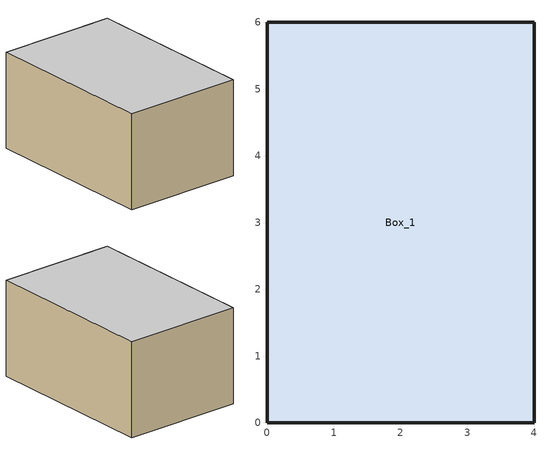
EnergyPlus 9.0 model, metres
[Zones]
Box_1
 floor othersidecoefficients (Envelope): 0,0 0,6 4,6 4,0 z0
 wall othersidecoefficients (Envelope): 0,0 4,0 4,6 0,6 0,0 z0:3.2
 ceiling othersidecoefficients (Envelope): 0,6 0,0 4,0 4,6 z3.2
[Building]
Synthetic steady box: 0, Suburbs, 0.0001, 0.0001, MinimalShadowing, 100, 20
[Site:Location]
Synthetic sea-level site: 0, 0, 0, 0
[SizingPeriod:DesignDay]
Synthetic winter: 1, 21, WinterDesignDay, -60, 0, , , Dewpoint, -60, , , , , 101325, 0, 0, No, No, No, ASHRAEClearSky, , , , , 0
[Material:NoMass]
R2: Smooth, .7, 0.9, 0.7, 0.7
[Construction]
Envelope: R2
[Zone]
Box_1: 0, 0, 0, 0, 1, 1, 3.2, 76.8, 24
[SurfaceProperty:OtherSideCoefficients]
Ambient_1: 25, 0, 1, 0, 0, 0, 0, Boundary_1, No, 24, 0
[OtherEquipment]
Declared convective pulse: None, Box_1, Heat pulse, EquipmentLevel, 1, , , 0, 0, 0
[Schedule:Compact]
Boundary_1: Any, Through:12/31, For:AllDays, Interpolate:No, Until:01:00, 9, Until:02:00, 9, Until:03:00, 9, Until:04:00, 9, Until:05:00, 9, Until:06:00, 9, Until:07:00, 16, Until:08:00, 16, Until:09:00, 16, Until:10:00, 16, Until:11:00, 16, Until:12:00, 16, Until:13:00, 16, Until:14:00, 16, Until:15:00, 16, Until:16:00, 16, Until:17:00, 16, Until:18:00, 16, Until:19:00, 10, Until:20:00, 10, Until:21:00, 10, Until:22:00, 10, Until:23:00, 10, Until:24:00, 10
Heat pulse: Any, Through:12/31, For:AllDays, Interpolate:No, Until:01:00, 0, Until:02:00, 0, Until:03:00, 0, Until:04:00, 0, Until:05:00, 0, Until:06:00, 0, Until:07:00, 0, Until:08:00, 0, Until:09:00, 900, Until:10:00, 900, Until:11:00, 900, Until:12:00, 900, Until:13:00, 900, Until:14:00, 900, Until:15:00, 0, Until:16:00, 0, Until:17:00, 0, Until:18:00, 0, Until:19:00, 0, Until:20:00, 0, Until:21:00, 0, Until:22:00, 0, Until:23:00, 0, Until:24:00, 0
